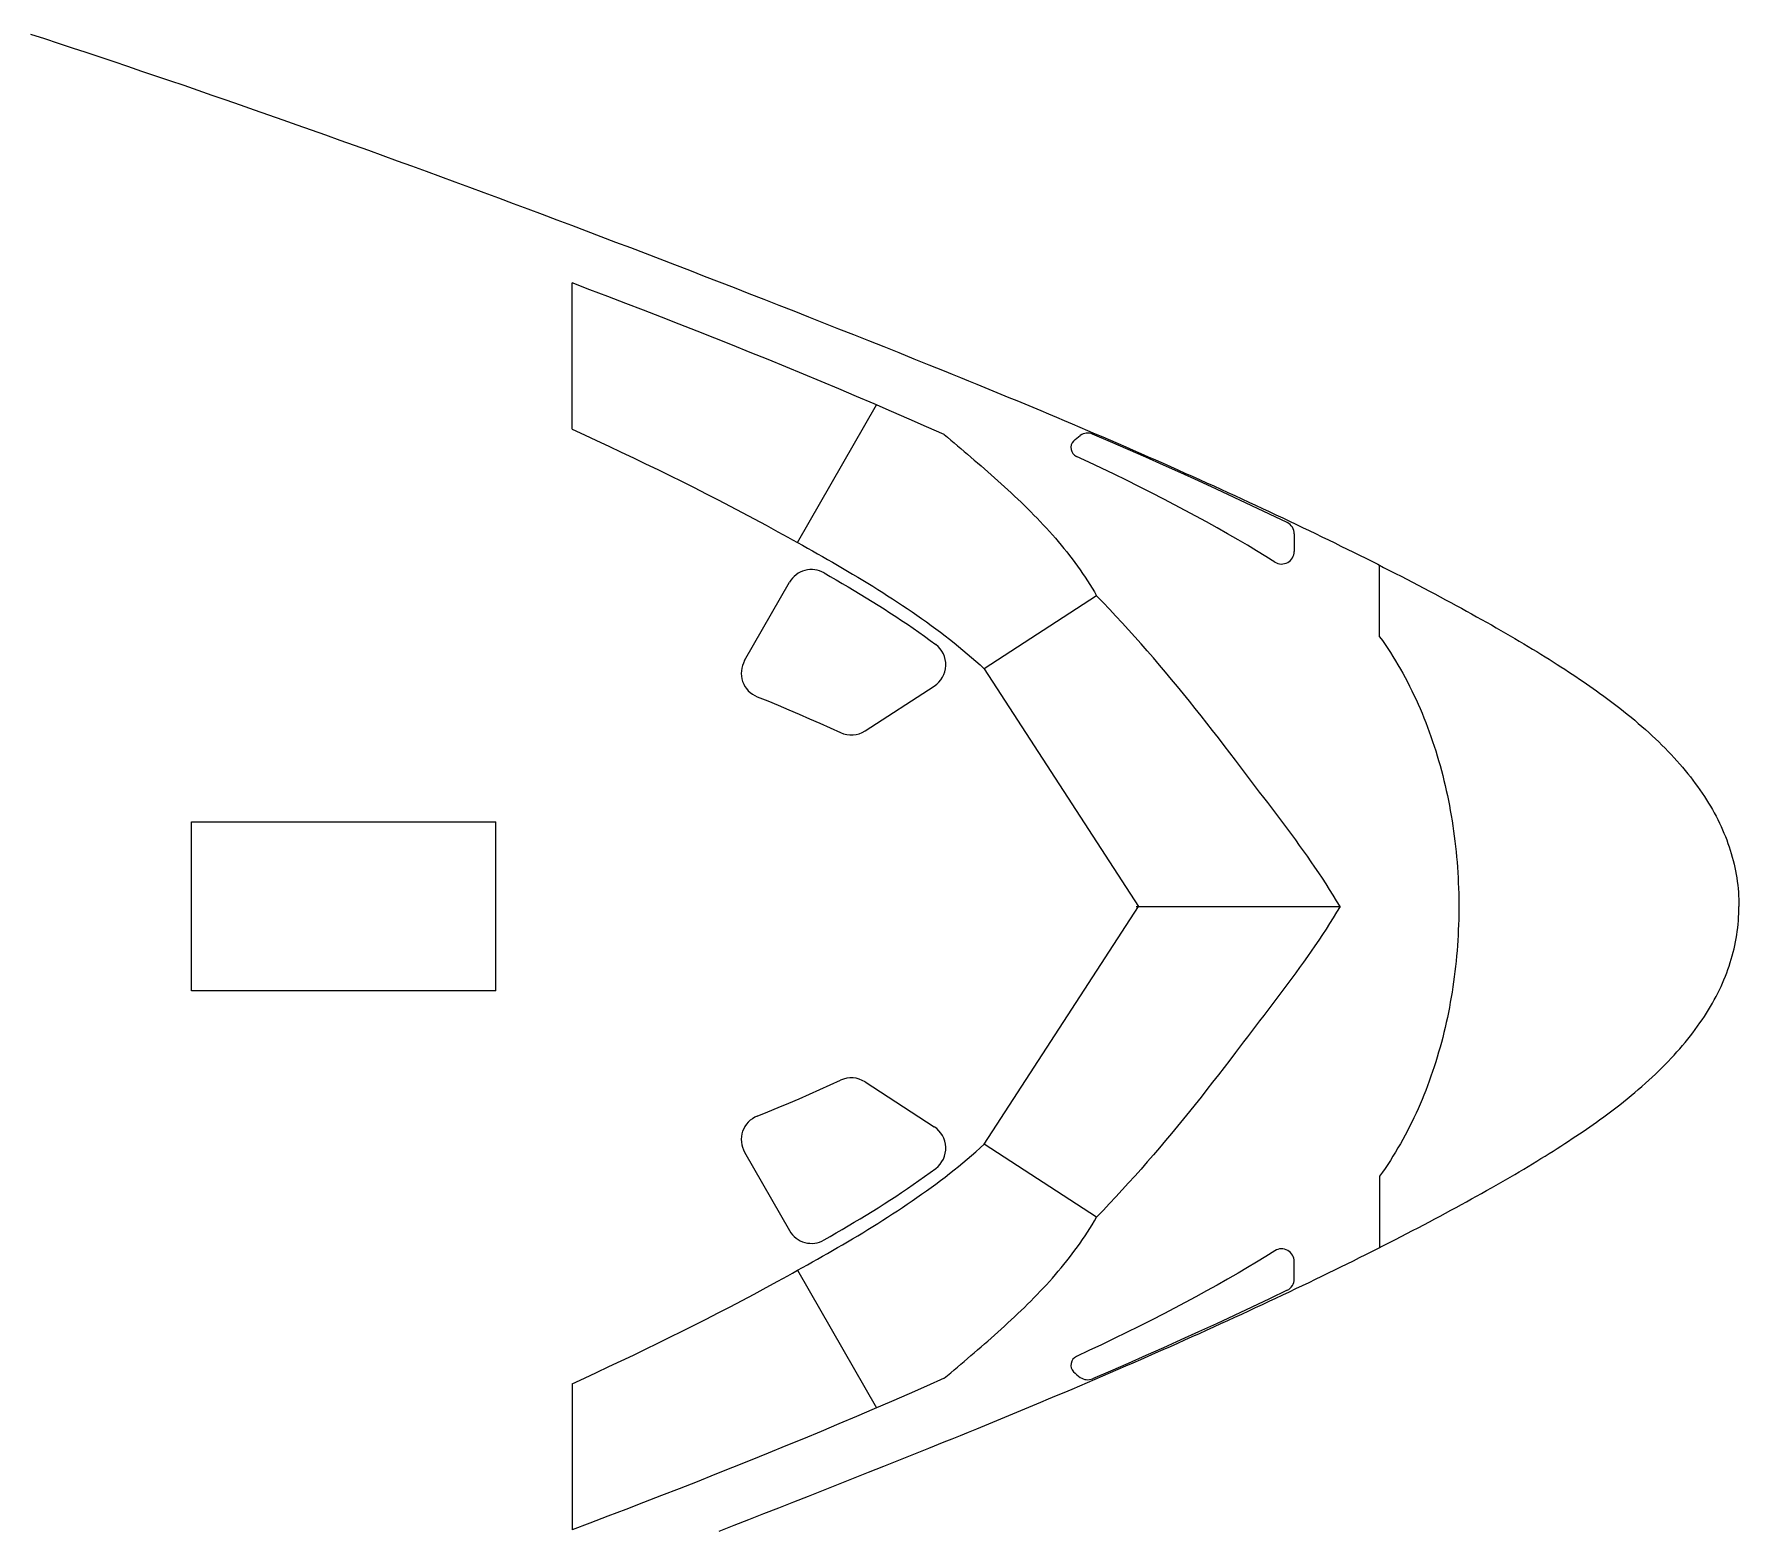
# Model space of a CAD drawing. Header units: millimetres. Extents: x -53019 to 0, y -25898 to 25919.
# Drawn here: x -5121 to 0, y -1862 to 2632 of the extents above; entities that cross this region are included whole.
import ezdxf

# ---------------------------------------------------------------- set-up
doc = ezdxf.new("R2010")
doc.units = ezdxf.units.MM
doc.layers.add('ceco.net 193', color=7, linetype='Continuous', lineweight=5)

msp = doc.modelspace()

# ---------------------------------------------------------------- linework, layer by layer
at = {"layer": 'ceco.net 193', "linetype": 'Continuous'}
for p, q in [((-3505.0984, 1444.67326), (-3505.10602, 1883.90276)), ((-2827.67024, 1103.93734), (-2590.69332, 1517.75414)), ((-1335.5574, 1129.84534), (-1335.5574, 1077.66866)), ((-1079.3984, 821.1947), (-1079.3984, 1035.8247)), ((-2986.7987, 749.40414), (-2851.96026, 984.85706)), ((-2624.84362, 538.099), (-2417.12242, 672.98824)), ((-4648.0984, 264.7823), (-3733.6984, 264.7823)), ((-4648.0984, -243.2177), (-4648.0984, 264.7823)), ((-3733.6984, -243.2177), (-3733.6984, 264.7823)), ((-2267.10494, -703.41236), (-1803.2984, 10.7823)), ((-1810.17672, 10.7823), (-1198.0037, 10.7823)), ((-3733.6984, -243.2177), (-4648.0984, -243.2177)), ((-2624.84362, -516.5344), (-2417.12242, -651.4211)), ((-1929.5872, -922.5915), (-2267.10494, -703.41236)), ((-2986.7987, -727.83954), (-2851.96026, -963.28992)), ((-1079.3984, -799.6301), (-1079.3984, -1014.25756)), ((-1335.5574, -1108.28074), (-1335.5574, -1056.10406)), ((-2827.67024, -1082.37274), (-2590.69332, -1496.18954)), ((-3505.0984, -1423.10866), (-3505.10602, -1862.33816))]:
    msp.add_line(p, q, dxfattribs=at)
for points in [[(-5131.87696, 2631.7448), (-5090.42924, 2618.19644), (-5048.90024, 2604.55918), (-5007.29504, 2590.83048), (-4965.61872, 2577.0078), (-4923.8662, 2563.09876), (-4882.04002, 2549.10336), (-4840.13764, 2535.01906), (-4798.1616, 2520.84332), (-4756.1119, 2506.5863), (-4713.986, 2492.23784), (-4671.79406, 2477.8081), (-4629.52592, 2463.28946), (-4587.19174, 2448.687), (-4544.78136, 2433.99564), (-4502.30494, 2419.22554), (-4459.75232, 2404.36654), (-4417.13112, 2389.42118), (-4374.44134, 2374.40216), (-4331.68552, 2359.29678), (-4288.85858, 2344.11012), (-4245.96052, 2328.8371), (-4202.99896, 2313.48788), (-4159.96882, 2298.05992), (-4116.86502, 2282.55068), (-4073.69772, 2266.9627), (-4030.46946, 2251.2909), (-3987.17262, 2235.54036), (-3943.8072, 2219.71362), (-3900.37574, 2203.80814), (-3856.88078, 2187.829), (-3813.32232, 2171.77366), (-3769.69782, 2155.63704), (-3726.01744, 2139.4293), (-3682.26086, 2123.14282), (-3638.4484, 2106.78014), (-3594.57498, 2090.34634), (-3550.63552, 2073.83126), (-3506.63764, 2057.25014), (-3462.57118, 2040.59282), (-3418.45138, 2023.86184), (-3374.26808, 2007.0572), (-3330.02128, 1990.18398), (-3285.71352, 1973.2371), (-3241.35242, 1956.22164), (-3196.92528, 1939.12998), (-3152.4448, 1921.97228), (-3107.90082, 1904.746), (-3063.3035, 1887.44352), (-3018.64268, 1870.08008), (-2973.92598, 1852.64298), (-2929.1534, 1835.1373), (-2884.31986, 1817.56304), (-2839.4279, 1799.9202), (-2794.48768, 1782.2164), (-2749.4865, 1764.4364), (-2704.42944, 1746.59544), (-2659.3165, 1728.68844), (-2614.15276, 1710.7154), (-2568.92806, 1692.67632), (-2523.65256, 1674.57628), (-2478.32118, 1656.40766), (-2432.93646, 1638.17554), (-2387.4984, 1619.88246)], [(-2387.50602, 1428.60522), (-2440.01036, 1451.92242), (-2492.60868, 1475.0415), (-2545.30098, 1497.97262), (-2598.07202, 1520.72594), (-2650.93196, 1543.2913), (-2703.87064, 1565.68902), (-2756.88552, 1587.91402), (-2809.97406, 1609.97138), (-2863.12864, 1631.8738), (-2916.34672, 1653.6162), (-2969.63338, 1675.20874), (-3022.97592, 1696.65904), (-3076.36926, 1717.96456), (-3129.82356, 1739.13038), (-3183.31342, 1760.17174), (-3236.85662, 1781.08102), (-3290.44046, 1801.87346), (-3344.05478, 1822.54144), (-3397.7072, 1843.10528), (-3451.3901, 1863.55736), (-3505.10602, 1883.90276)], [(-2387.4984, 1619.88246), (-2362.90612, 1609.94852), (-2338.37988, 1600.01204), (-2313.92222, 1590.0781), (-2289.54076, 1580.13908), (-2265.22534, 1570.19244), (-2240.9912, 1560.25088), (-2216.83072, 1550.30424), (-2192.75152, 1540.3576), (-2168.74598, 1530.41096), (-2144.82172, 1520.46432), (-2120.98636, 1510.51768), (-2097.22974, 1500.57612), (-2073.55948, 1490.64218), (-2049.9832, 1480.70316), (-2026.48566, 1470.7743), (-2003.0821, 1460.84544), (-1979.77252, 1450.93182), (-1956.55438, 1441.01566), (-1933.43022, 1431.10458), (-1910.40512, 1421.20874), (-1887.48162, 1411.31036), (-1864.64702, 1401.4323), (-1841.92164, 1391.55424), (-1819.29786, 1381.69396), (-1796.77568, 1371.8413), (-1774.35764, 1361.99372), (-1752.04628, 1352.16392), (-1729.84668, 1342.34936), (-1707.75884, 1332.54496), (-1685.77514, 1322.75326), (-1663.91082, 1312.97934), (-1642.15572, 1303.21812), (-1620.52, 1293.4696), (-1598.99604, 1283.7414), (-1577.59654, 1274.03098), (-1556.31388, 1264.33834), (-1535.14806, 1254.66348), (-1514.1067, 1245.00132), (-1493.19742, 1235.36456), (-1472.40498, 1225.7532), (-1451.74208, 1216.15454), (-1431.20364, 1206.57874), (-1410.79728, 1197.03088), (-1390.52554, 1187.49826), (-1370.37826, 1177.99104), (-1350.3656, 1168.51176), (-1330.4901, 1159.0528), (-1310.75176, 1149.62178), (-1291.15058, 1140.21362), (-1271.68656, 1130.8334), (-1252.35716, 1121.48112), (-1233.17508, 1112.15424), (-1214.1327, 1102.85784), (-1195.23764, 1093.58684), (-1176.48482, 1084.34886), (-1157.87424, 1075.13882), (-1139.41352, 1065.9618), (-1121.10266, 1056.81526), (-1102.93912, 1047.6992), (-1084.93052, 1038.62124), (-1067.07178, 1029.56614), (-1049.36036, 1020.55676), (-1031.8115, 1011.57024), (-1014.4125, 1002.62944), (-997.17098, 993.71912), (-980.08694, 984.83928), (-963.16546, 976.00262), (-946.404, 967.20152), (-929.79748, 958.43852), (-913.35606, 949.71362), (-897.07974, 941.02682), (-880.96852, 932.3832), (-865.01986, 923.77514), (-849.2363, 915.20518), (-833.62292, 906.68602), (-818.17464, 898.20242), (-802.90162, 889.762), (-787.79624, 881.35968), (-772.85596, 873.00562), (-758.09094, 864.69728), (-743.50626, 856.42958), (-729.08922, 848.2076), (-714.84998, 840.03388), (-700.786, 831.90588), (-686.90236, 823.81852), (-673.19144, 815.78704), (-659.66086, 807.79366), (-646.31062, 799.85616), (-633.1458, 791.96184), (-620.1537, 784.12594), (-607.34702, 776.33068), (-594.7283, 768.5913), (-582.28992, 760.90018), (-570.03442, 753.2624), (-557.96688, 745.67034), (-546.0873, 738.1367), (-534.3906, 730.65132), (-522.88186, 723.22436), (-511.56362, 715.84312), (-500.43842, 708.52538), (-489.50118, 701.25844), (-478.75444, 694.04738), (-468.20074, 686.88966), (-457.83246, 679.79036), (-447.6623, 672.7444), (-437.68264, 665.75686), (-427.90364, 658.83028), (-418.31768, 651.95196)], [(-3505.0984, 1444.67326), (-3468.14648, 1427.71368), (-3431.25044, 1410.63472), (-3394.40774, 1393.43384), (-3357.62854, 1376.0958), (-3320.91792, 1358.62568), (-3284.2708, 1341.02094), (-3247.70242, 1323.26634), (-3211.20008, 1305.36442), (-3174.78918, 1287.30756), (-3138.4494, 1269.08814), (-3102.2036, 1250.70616), (-3066.04416, 1232.154), (-3029.9787, 1213.43166), (-2994.00468, 1194.5239), (-2958.13734, 1175.43834), (-2922.37668, 1156.1572), (-2886.71762, 1136.68048)], [(-2387.50602, 1428.60522), (-2377.57716, 1420.22322), (-2367.60004, 1411.8082), (-2357.57974, 1403.35508), (-2347.53404, 1394.8664), (-2337.45024, 1386.33962), (-2327.34104, 1377.76966), (-2317.2166, 1369.1616), (-2307.0693, 1360.51036), (-2296.91946, 1351.81848), (-2286.75438, 1343.08088), (-2276.59184, 1334.29248), (-2266.43438, 1325.46344), (-2256.282, 1316.58868), (-2246.14486, 1307.65804), (-2236.02296, 1298.67914), (-2225.92138, 1289.64944), (-2215.85028, 1280.57148), (-2205.8122, 1271.43764), (-2195.80968, 1262.24792), (-2185.84272, 1253.00232), (-2175.9291, 1243.70592), (-2166.0612, 1234.34348), (-2156.25172, 1224.92262), (-2146.49812, 1215.44842), (-2136.81056, 1205.91072), (-2127.19412, 1196.30444), (-2117.6488, 1186.6372), (-2108.1873, 1176.90646), (-2098.80962, 1167.10968), (-2089.51576, 1157.2494), (-2080.31842, 1147.31546), (-2071.22014, 1137.31294), (-2062.22346, 1127.24184), (-2053.33092, 1117.09708), (-2044.55522, 1106.88374), (-2035.89382, 1096.59674), (-2027.35434, 1086.22846), (-2018.93932, 1075.7916), (-2010.66146, 1065.27346), (-2002.51822, 1054.67658), (-1994.51214, 1043.99842), (-1986.65592, 1033.24406), (-1978.94194, 1022.40588), (-1971.38798, 1011.48388), (-1963.99658, 1000.47806), (-1956.7652, 989.39096), (-1949.70908, 978.21496), (-1942.8206, 966.94752), (-1936.10992, 955.5988), (-1929.5872, 944.15864)], [(-1998.41866, 1408.91768), (-1993.71966, 1413.46428), (-1988.82508, 1417.79244), (-1983.74, 1421.91486), (-1978.4568, 1425.83408)], [(-1623.07524, 1289.09826), (-1675.89708, 1313.08602), (-1728.81036, 1336.84264), (-1781.83032, 1360.37574), (-1834.93918, 1383.7031), (-1888.13694, 1406.83488), (-1941.41852, 1429.77108)], [(-1727.67498, 1234.56446), (-1764.82248, 1253.62208), (-1802.07666, 1272.45364), (-1839.45276, 1291.05152), (-1876.93808, 1309.41318), (-1914.54786, 1327.53862), (-1952.2694, 1345.4126), (-1990.1154, 1363.03004)], [(-1357.11946, 1164.1709), (-1410.10894, 1189.58868), (-1463.18986, 1214.79564), (-1516.38254, 1239.7867), (-1569.67682, 1264.56186), (-1623.07524, 1289.09826)], [(-1504.4166, 1112.18472), (-1535.91006, 1130.37874), (-1567.55084, 1148.32638), (-1599.33132, 1166.03018), (-1631.23626, 1183.49776), (-1663.26566, 1200.74436), (-1695.4119, 1217.75982), (-1727.67498, 1234.56446)], [(-2886.71762, 1136.68048), (-2872.07198, 1128.6236), (-2857.35014, 1120.5083), (-2842.56734, 1112.32696), (-2827.72104, 1104.09228), (-2812.82648, 1095.79664), (-2797.8735, 1087.4375), (-2782.8875, 1079.01486), (-2767.86086, 1070.52618), (-2752.81136, 1061.974), (-2737.72884, 1053.35578), (-2722.63616, 1044.66644), (-2707.53078, 1035.91106), (-2692.41778, 1027.0871), (-2677.30478, 1018.18694), (-2662.20448, 1009.22074), (-2647.1118, 1000.18088), (-2632.04198, 991.0699), (-2616.99756, 981.88018), (-2601.98616, 972.6168), (-2587.01032, 963.27722), (-2572.07766, 953.86398), (-2557.1958, 944.36184), (-2542.36728, 934.78858), (-2527.60226, 925.13404), (-2512.9109, 915.39822), (-2498.29066, 905.5735), (-2483.74916, 895.67258), (-2469.2991, 885.68022), (-2454.93794, 875.60404), (-2440.67584, 865.44658), (-2426.52296, 855.19768), (-2412.47676, 844.85988), (-2398.54994, 834.4281), (-2384.74504, 823.9125), (-2371.07222, 813.2953), (-2357.54164, 802.59174), (-2344.1406, 791.79674), (-2330.8945, 780.90522), (-2317.80334, 769.91718), (-2304.87474, 758.83008), (-2292.10616, 747.64392), (-2279.51792, 736.36378), (-2267.10494, 724.97696)], [(-1393.89104, 1045.38526), (-1421.3205, 1062.41596), (-1448.88458, 1079.22568), (-1476.58582, 1095.81442), (-1504.4166, 1112.18472)], [(-2747.70596, 1012.95962), (-2729.56274, 1002.44402), (-2711.4373, 991.8827), (-2693.33472, 981.26042), (-2675.26516, 970.57464), (-2657.23116, 959.8152), (-2639.24796, 948.9821), (-2621.31556, 938.05756), (-2603.4365, 927.04412), (-2585.62602, 915.93162), (-2567.89174, 904.70736), (-2550.23112, 893.37134), (-2532.66194, 881.91086), (-2515.18674, 870.32846), (-2497.81822, 858.60636), (-2480.55384, 846.74456), (-2463.40122, 834.72528), (-2446.38068, 822.55868), (-2429.48206, 810.22444), (-2412.72568, 797.7251)], [(-1929.5872, 944.15864), (-2267.10494, 724.97696), (-1803.2984, 10.7823)], [(-1512.46332, 449.85178), (-1529.44322, 472.24188), (-1546.50948, 494.58626), (-1563.65448, 516.87984), (-1580.88838, 539.11754), (-1598.22134, 561.29174), (-1615.64066, 583.3999), (-1633.16412, 605.43186), (-1650.78156, 627.39524), (-1668.51076, 649.2748), (-1686.34664, 671.06546), (-1704.29682, 692.76214), (-1722.35622, 714.36738), (-1740.53754, 735.86848), (-1758.84332, 757.26036), (-1777.26594, 778.54302), (-1795.82826, 799.70884), (-1814.5125, 820.7502), (-1833.33898, 841.66456), (-1852.295, 862.44684), (-1871.40088, 883.08942), (-1890.64392, 903.58976), (-1910.03936, 923.94786), (-1929.5872, 944.14594)], [(-1079.3984, 821.1947), (-1071.03926, 809.52594), (-1062.83506, 797.70478), (-1054.78072, 785.75662), (-1046.8737, 773.65606), (-1039.11654, 761.43358), (-1031.5067, 749.06886), (-1024.04672, 736.57968), (-1016.7366, 723.96096), (-1009.5738, 711.21778), (-1002.56086, 698.35014), (-995.69524, 685.36566), (-988.97948, 672.2618), (-982.41866, 659.0411), (-976.00008, 645.70864), (-969.73898, 632.2695), (-963.61758, 618.72114), (-957.65112, 605.0661), (-951.82944, 591.312), (-946.16016, 577.45884), (-940.64328, 563.5117), (-935.27118, 549.4655), (-930.05148, 535.33294), (-924.9791, 521.10894), (-920.05404, 506.79604), (-915.27884, 492.39678), (-910.6535, 477.92386), (-906.17548, 463.36966), (-901.84732, 448.73418), (-897.66902, 434.03266), (-893.64312, 419.25494), (-889.762, 404.41372), (-886.03582, 389.50138), (-882.44934, 374.53062), (-879.02034, 359.49382), (-875.7412, 344.40622), (-872.60176, 329.25766), (-869.6198, 314.0583), (-866.78516, 298.80814), (-864.10038, 283.50972), (-861.56546, 268.16812), (-859.17786, 252.77826), (-856.93758, 237.35538), (-854.8497, 221.88932), (-852.90914, 206.39278), (-851.12098, 190.86576), (-849.4776, 175.30572), (-847.98408, 159.7152), (-846.6455, 144.1069), (-845.44916, 128.46812), (-844.40522, 112.81664), (-843.51368, 97.14738), (-842.76184, 81.46288), (-842.16748, 65.76822), (-841.72044, 50.06848), (-841.42326, 34.3535), (-841.2734, 18.63852), (-841.2734, 2.92608), (-841.42326, -12.7889), (-841.72044, -28.50134), (-842.16748, -44.20362), (-842.76184, -59.89828), (-843.51368, -75.58786), (-844.40522, -91.25204), (-845.44916, -106.9086), (-846.6455, -122.5423), (-847.98408, -138.1506), (-849.4776, -153.74112), (-851.12098, -169.29862), (-852.90914, -184.82564), (-854.8497, -200.32472), (-856.93758, -215.78824), (-859.17786, -231.21874), (-861.56546, -246.60352), (-864.10038, -261.94512), (-866.78516, -277.24354), (-869.6198, -292.49116), (-872.60176, -307.69052), (-875.7412, -322.83908), (-879.02034, -337.9343), (-882.44934, -352.96602), (-886.03582, -367.93424), (-889.762, -382.84912), (-893.64312, -397.6878), (-897.66902, -412.46552), (-901.84732, -427.16958), (-906.17548, -441.80252), (-910.6535, -456.35672), (-915.27884, -470.83726), (-920.05404, -485.23144), (-924.9791, -499.5418), (-930.05148, -513.76834), (-935.27118, -527.9009), (-940.64328, -541.9471), (-946.16016, -555.89932), (-951.82944, -569.75248), (-957.65112, -583.5015), (-963.61758, -597.154), (-969.73898, -610.7049), (-976.00008, -624.1415), (-982.41866, -637.4765), (-988.97948, -650.6972), (-995.69524, -663.79852), (-1002.56086, -676.78554), (-1009.5738, -689.65064), (-1016.7366, -702.39636), (-1024.04672, -715.01508), (-1031.5067, -727.50426), (-1039.11654, -739.86898), (-1046.8737, -752.09654), (-1054.78072, -764.18948), (-1062.83506, -776.14018), (-1071.03926, -787.9588), (-1079.3984, -799.6301)], [(-2949.0289, 640.8039), (-2917.39574, 628.01754), (-2885.84386, 615.03814), (-2854.37326, 601.86062), (-2822.98902, 588.48498), (-2791.69114, 574.9036), (-2760.48724, 561.1114), (-2729.3824, 547.09822), (-2698.37662, 532.8666)], [(-418.31768, 651.95196), (-405.92756, 642.95528), (-393.71016, 633.92558), (-381.66294, 624.87302), (-369.78082, 615.79506), (-358.07396, 606.6917), (-346.5322, 597.56802), (-335.17332, 588.4164), (-323.97954, 579.23684), (-312.9661, 570.03442), (-302.12538, 560.80914), (-291.465, 551.55592), (-280.9875, 542.27984), (-270.68018, 532.97074), (-260.5532, 523.63878), (-250.61418, 514.28142), (-240.85296, 504.89866), (-231.27716, 495.4905), (-221.8817, 486.05186), (-212.6742, 476.59036), (-203.6445, 467.10346), (-194.80784, 457.58354), (-186.15914, 448.04076), (-177.6984, 438.47258), (-169.42054, 428.87138), (-161.3408, 419.24224), (-153.44648, 409.59278), (-145.7452, 399.90522), (-138.23442, 390.20242), (-130.9116, 380.4666), (-123.79198, 370.69776), (-116.86032, 360.90606), (-110.12424, 351.08388), (-103.58374, 341.2363), (-97.23374, 331.35824), (-91.08694, 321.45478), (-85.13572, 311.52084), (-79.38008, 301.55642), (-73.82256, 291.5666), (-68.4657, 281.54376), (-63.30696, 271.49298), (-58.34634, 261.4168), (-53.58892, 251.3076), (-49.02454, 241.17554), (-44.67098, 231.01046), (-40.51046, 220.81744), (-36.55568, 210.5914), (-32.8041, 200.33996), (-29.25064, 190.05804), (-25.8953, 179.74564), (-22.75078, 169.40784), (-19.80438, 159.03956), (-17.06372, 148.6408), (-14.52118, 138.21156), (-12.18438, 127.75438), (-10.05078, 117.26926), (-8.12292, 106.75112), (-6.39318, 96.20504), (-4.87172, 85.63102), (-3.55092, 75.02652), (-2.43586, 64.39154), (-1.524, 53.73116), (-0.81026, 43.03522), (-0.30226, 32.31388), (0, 21.55952), (0.1016, 10.7823)], [(-1198.0037, 10.7823), (-1208.29832, 27.93492), (-1218.77074, 44.9707), (-1229.41334, 61.90488), (-1240.20834, 78.73492), (-1251.1532, 95.47352), (-1262.2403, 112.1156), (-1273.45948, 128.67894), (-1284.80058, 145.15592), (-1296.26106, 161.55924), (-1307.82568, 177.89144), (-1319.48428, 194.16268), (-1331.23432, 210.37296), (-1343.06818, 226.52736), (-1354.97316, 242.6335), (-1366.94164, 258.69392), (-1378.966, 274.71116), (-1391.03862, 290.703), (-1403.14934, 306.65928), (-1415.28546, 322.59524), (-1427.44698, 338.51596), (-1439.62628, 354.41382), (-1451.80558, 370.31422), (-1463.97726, 386.207), (-1476.13878, 402.10232), (-1488.27998, 418.00018), (-1500.3907, 433.9209), (-1512.46332, 449.85178)], [(-1198.0037, 10.7823), (-1208.29832, -6.37032), (-1218.77074, -23.40356), (-1229.41334, -40.34028), (-1240.20834, -57.17032), (-1251.1532, -73.90638), (-1262.2403, -90.551), (-1273.45948, -107.11434), (-1284.80058, -123.59132), (-1296.26106, -139.9921), (-1307.82568, -156.32684), (-1319.48428, -172.59808), (-1331.23432, -188.80836), (-1343.06818, -204.96276), (-1354.97316, -221.06636), (-1366.94164, -237.12678), (-1378.966, -253.14402), (-1391.03862, -269.1384), (-1403.14934, -285.09468), (-1415.28546, -301.03064), (-1427.44698, -316.94882), (-1439.62628, -332.84922), (-1451.80558, -348.74962), (-1463.97726, -364.6424), (-1476.13878, -380.53518), (-1488.27998, -396.43558), (-1500.3907, -412.35376), (-1512.46332, -428.28464)], [(-418.31768, -630.38736), (-405.92756, -621.38814), (-393.71016, -612.36098), (-381.66294, -603.30588), (-369.78082, -594.22792), (-358.07396, -585.13218), (-346.5322, -576.00342), (-335.17332, -566.84926), (-323.97954, -557.67224), (-312.9661, -548.46982), (-302.12538, -539.242), (-291.465, -529.99132), (-280.9875, -520.7127), (-270.68018, -511.40614), (-260.5532, -502.07164), (-250.61418, -492.7219), (-240.85296, -483.33152), (-231.27716, -473.9259), (-221.8817, -464.48726), (-212.6742, -455.02322), (-203.6445, -445.53632), (-194.80784, -436.01894), (-186.15914, -426.47362), (-177.6984, -416.90544), (-169.42054, -407.30678), (-161.3408, -397.6751), (-153.44648, -388.02564), (-145.7452, -378.34062), (-138.23442, -368.63528), (-130.9116, -358.89946), (-123.79198, -349.13316), (-116.86032, -339.34146), (-110.12424, -329.51928), (-103.58374, -319.6717), (-97.23374, -309.79364), (-91.08694, -299.89018), (-85.13572, -289.95624), (-79.38008, -279.98928), (-73.82256, -269.99946), (-68.4657, -259.97916), (-63.30696, -249.92584), (-58.34634, -239.84966), (-53.58892, -229.743), (-49.02454, -219.6084), (-44.67098, -209.44586), (-40.51046, -199.2503), (-36.55568, -189.02426), (-32.8041, -178.77536), (-29.25064, -168.49344), (-25.8953, -158.18104), (-22.75078, -147.84324), (-19.80438, -137.47496), (-17.06372, -127.0762), (-14.52118, -116.64442), (-12.18438, -106.18978), (-10.05078, -95.70466), (-8.12292, -85.18652), (-6.39318, -74.6379), (-4.87172, -64.06642), (-3.55092, -53.46192), (-2.43586, -42.82694), (-1.524, -32.16656), (-0.81026, -21.47062), (-0.30226, -10.74674), (0, 0), (0.1016, 10.7823)], [(-1512.46332, -428.28464), (-1529.44322, -450.67728), (-1546.50948, -473.01912), (-1563.65448, -495.3127), (-1580.88838, -517.5504), (-1598.22134, -539.72714), (-1615.64066, -561.83276), (-1633.16412, -583.86726), (-1650.78156, -605.83064), (-1668.51076, -627.70766), (-1686.34664, -649.49832), (-1704.29682, -671.19754), (-1722.35622, -692.80278), (-1740.53754, -714.30134), (-1758.84332, -735.69576), (-1777.26594, -756.97842), (-1795.82826, -778.1417), (-1814.5125, -799.18306), (-1833.33898, -820.09996), (-1852.295, -840.8797), (-1871.40088, -861.52482), (-1890.64392, -882.02516), (-1910.03936, -902.38326), (-1929.5872, -922.58642)], [(-2949.0289, -619.23676), (-2917.39574, -606.4504), (-2885.84386, -593.471), (-2854.37326, -580.29348), (-2822.98902, -566.91784), (-2791.69114, -553.33646), (-2760.48724, -539.5468), (-2729.3824, -525.53108), (-2698.37662, -511.29946)], [(-2387.4984, -1598.31532), (-2362.90612, -1588.38138), (-2338.37988, -1578.44744), (-2313.92222, -1568.5135), (-2289.54076, -1558.57194), (-2265.22534, -1548.6253), (-2240.9912, -1538.68628), (-2216.83072, -1528.73964), (-2192.75152, -1518.793), (-2168.74598, -1508.84636), (-2144.82172, -1498.89972), (-2120.98636, -1488.95816), (-2097.22974, -1479.01152), (-2073.55948, -1469.07758), (-2049.9832, -1459.14364), (-2026.48566, -1449.2097), (-2003.0821, -1439.28084), (-1979.77252, -1429.36468), (-1956.55438, -1419.44852), (-1933.43022, -1409.53998), (-1910.40512, -1399.6416), (-1887.48162, -1389.74576), (-1864.64702, -1379.8677), (-1841.92164, -1369.98964), (-1819.29786, -1360.12936), (-1796.77568, -1350.27416), (-1774.35764, -1340.42658), (-1752.04628, -1330.59932), (-1729.84668, -1320.78222), (-1707.75884, -1310.97782), (-1685.77514, -1301.18612), (-1663.91082, -1291.41474), (-1642.15572, -1281.65352), (-1620.52, -1271.905), (-1598.99604, -1262.17426), (-1577.59654, -1252.46384), (-1556.31388, -1242.7712), (-1535.14806, -1233.09888), (-1514.1067, -1223.43672), (-1493.19742, -1213.79996), (-1472.40498, -1204.1886), (-1451.74208, -1194.5874), (-1431.20364, -1185.01414), (-1410.79728, -1175.46374), (-1390.52554, -1165.93366), (-1370.37826, -1156.42644), (-1350.3656, -1146.94462), (-1330.4901, -1137.4882), (-1310.75176, -1128.05718), (-1291.15058, -1118.64902), (-1271.68656, -1109.26626), (-1252.35716, -1099.91398), (-1233.17508, -1090.58964), (-1214.1327, -1081.29324), (-1195.23764, -1072.02224), (-1176.48482, -1062.78172), (-1157.87424, -1053.57422), (-1139.41352, -1044.3972), (-1121.10266, -1035.25066), (-1102.93912, -1026.1346), (-1084.93052, -1017.0541), (-1067.07178, -1008.00154), (-1049.36036, -998.99216), (-1031.8115, -990.00564), (-1014.4125, -981.0623), (-997.17098, -972.15198), (-980.08694, -963.27214), (-963.16546, -954.43548), (-946.404, -945.63692), (-929.79748, -936.87392), (-913.35606, -928.14902), (-897.07974, -919.46222), (-880.96852, -910.81606), (-865.01986, -902.21054), (-849.2363, -893.64058), (-833.62292, -885.11888), (-818.17464, -876.63528), (-802.90162, -868.19486), (-787.79624, -859.79254), (-772.85596, -851.44102), (-758.09094, -843.13014), (-743.50626, -834.86498), (-729.08922, -826.643), (-714.84998, -818.46928), (-700.786, -810.33874), (-686.90236, -802.25392), (-673.19144, -794.22244), (-659.66086, -786.22906), (-646.31062, -778.29156), (-633.1458, -770.40232), (-620.1537, -762.5588), (-607.34702, -754.76354), (-594.7283, -747.02416), (-582.28992, -739.33558), (-570.03442, -731.69526), (-557.96688, -724.10574), (-546.0873, -716.5721), (-534.3906, -709.08672), (-522.88186, -701.65722), (-511.56362, -694.27852), (-500.43842, -686.96078), (-489.50118, -679.69384), (-478.75444, -672.48024), (-468.20074, -665.32506), (-457.83246, -658.22322), (-447.6623, -651.1798), (-437.68264, -644.19226), (-427.90364, -637.26314), (-418.31768, -630.38736)], [(-2886.71762, -1115.11334), (-2872.07198, -1107.059), (-2857.35014, -1098.94116), (-2842.56734, -1090.76744), (-2827.72104, -1082.52768), (-2812.82648, -1074.2295), (-2797.8735, -1065.87036), (-2782.8875, -1057.45026), (-2767.86086, -1048.95904), (-2752.81136, -1040.4094), (-2737.72884, -1031.78864), (-2722.63616, -1023.10184), (-2707.53078, -1014.34646), (-2692.41778, -1005.51996), (-2677.30478, -996.62234), (-2662.20448, -987.65614), (-2647.1118, -978.61374), (-2632.04198, -969.5053), (-2616.99756, -960.31558), (-2601.98616, -951.04966), (-2587.01032, -941.71008), (-2572.07766, -932.29684), (-2557.1958, -922.79724), (-2542.36728, -913.22398), (-2527.60226, -903.5669), (-2512.9109, -893.83108), (-2498.29066, -884.0089), (-2483.74916, -874.10544), (-2469.2991, -864.11562), (-2454.93794, -854.03944), (-2440.67584, -843.88198), (-2426.52296, -833.63054), (-2412.47676, -823.29274), (-2398.54994, -812.8635), (-2384.74504, -802.34536), (-2371.07222, -791.72816), (-2357.54164, -781.02714), (-2344.1406, -770.2296), (-2330.8945, -759.34062), (-2317.80334, -748.35258), (-2304.87474, -737.26548), (-2292.10616, -726.07678), (-2279.51792, -714.79664), (-2267.10494, -703.41236)], [(-2747.70596, -991.39502), (-2729.56274, -980.8845), (-2711.4373, -970.3181), (-2693.33472, -959.69328), (-2675.26516, -949.01004), (-2657.23116, -938.2506), (-2639.24796, -927.4175), (-2621.31556, -916.49804), (-2603.4365, -905.47698), (-2585.62602, -894.36448), (-2567.89174, -883.14022), (-2550.23112, -871.8042), (-2532.66194, -860.34626), (-2515.18674, -848.76132), (-2497.81822, -837.04176), (-2480.55384, -825.17742), (-2463.40122, -813.16068), (-2446.38068, -800.99408), (-2429.48206, -788.65984), (-2412.72568, -776.15796)], [(-2387.50602, -1407.04062), (-2377.57716, -1398.65608), (-2367.60004, -1390.24106), (-2357.57974, -1381.79048), (-2347.53404, -1373.29926), (-2337.45024, -1364.77248), (-2327.34104, -1356.20252), (-2317.2166, -1347.597), (-2307.0693, -1338.94576), (-2296.91946, -1330.25134), (-2286.75438, -1321.51374), (-2276.59184, -1312.72788), (-2266.43438, -1303.8963), (-2256.282, -1295.02154), (-2246.14486, -1286.09344), (-2236.02296, -1277.11454), (-2225.92138, -1268.08484), (-2215.85028, -1259.00688), (-2205.8122, -1249.87304), (-2195.80968, -1240.68078), (-2185.84272, -1231.43518), (-2175.9291, -1222.14132), (-2166.0612, -1212.77634), (-2156.25172, -1203.35802), (-2146.49812, -1193.88128), (-2136.81056, -1184.34358), (-2127.19412, -1174.7373), (-2117.6488, -1165.07006), (-2108.1873, -1155.34186), (-2098.80962, -1145.54254), (-2089.51576, -1135.6848), (-2080.31842, -1125.74832), (-2071.22014, -1115.7458), (-2062.22346, -1105.67724), (-2053.33092, -1095.53756), (-2044.55522, -1085.3166), (-2035.89382, -1075.0296), (-2027.35434, -1064.66132), (-2018.93932, -1054.22446), (-2010.66146, -1043.70886), (-2002.51822, -1033.10944), (-1994.51214, -1022.43128), (-1986.65592, -1011.67946), (-1978.94194, -1000.83874), (-1971.38798, -989.91928), (-1963.99658, -978.91092), (-1956.7652, -967.82382), (-1949.70908, -956.65036), (-1942.8206, -945.38292), (-1936.10992, -934.0342), (-1929.5872, -922.5915)], [(-1393.89104, -1023.82066), (-1421.3205, -1040.84882), (-1448.88458, -1057.66108), (-1476.58582, -1074.24982), (-1504.4166, -1090.62012)], [(-3505.0984, -1423.10866), (-3468.14648, -1406.14654), (-3431.25044, -1389.07012), (-3394.40774, -1371.8667), (-3357.62854, -1354.52866), (-3320.91792, -1337.06108), (-3284.2708, -1319.45634), (-3247.70242, -1301.70174), (-3211.20008, -1283.79982), (-3174.78918, -1265.74042), (-3138.4494, -1247.521), (-3102.2036, -1229.14156), (-3066.04416, -1210.58686), (-3029.9787, -1191.86706), (-2994.00468, -1172.9593), (-2958.13734, -1153.8712), (-2922.37668, -1134.5926), (-2886.71762, -1115.11334)], [(-1504.4166, -1090.62012), (-1535.91006, -1108.81414), (-1567.55084, -1126.75924), (-1599.33132, -1144.46558), (-1631.23626, -1161.93316), (-1663.26566, -1179.17976), (-1695.4119, -1196.19522), (-1727.67498, -1212.99986)], [(-1357.11946, -1142.60376), (-1410.10894, -1168.02154), (-1463.18986, -1193.23104), (-1516.38254, -1218.2221), (-1569.67682, -1242.99472), (-1623.07524, -1267.53366)], [(-1727.67498, -1212.99986), (-1764.82248, -1232.05494), (-1802.07666, -1250.88904), (-1839.45276, -1269.48692), (-1876.93808, -1287.84858), (-1914.54786, -1305.97402), (-1952.2694, -1323.84546), (-1990.1154, -1341.4629)], [(-1623.07524, -1267.53366), (-1675.89708, -1291.51888), (-1728.81036, -1315.2755), (-1781.83032, -1338.8086), (-1834.93918, -1362.1385), (-1888.13694, -1385.26774), (-1941.41852, -1408.20648)], [(-2387.50602, -1407.04062), (-2440.01036, -1430.35782), (-2492.60868, -1453.47436), (-2545.30098, -1476.40802), (-2598.07202, -1499.1588), (-2650.93196, -1521.72416), (-2703.87064, -1544.12442), (-2756.88552, -1566.34942), (-2809.97406, -1588.40678), (-2863.12864, -1610.3092), (-2916.34672, -1632.04906), (-2969.63338, -1653.6416), (-3022.97592, -1675.0919), (-3076.36926, -1696.39996), (-3129.82356, -1717.56324), (-3183.31342, -1738.6046), (-3236.85662, -1759.51642), (-3290.44046, -1780.30886), (-3344.05478, -1800.97684), (-3397.7072, -1821.53814), (-3451.3901, -1841.99022), (-3505.10602, -1862.33816)], [(-1998.41866, -1387.35308), (-1993.71966, -1391.89714), (-1988.82508, -1396.2253), (-1983.74, -1400.35026), (-1978.4568, -1404.26948)], [(-3063.3035, -1865.87892), (-3018.64268, -1848.51548), (-2973.92598, -1831.07584), (-2929.1534, -1813.57016), (-2884.31986, -1795.9959), (-2839.4279, -1778.3556), (-2794.48768, -1760.64926), (-2749.4865, -1742.8718), (-2704.42944, -1725.03084), (-2659.3165, -1707.12892), (-2614.15276, -1689.1508), (-2568.92806, -1671.11172), (-2523.65256, -1653.00914), (-2478.32118, -1634.84052), (-2432.93646, -1616.6084), (-2387.4984, -1598.31532)]]:
    msp.add_lwpolyline(points, dxfattribs=at)
for centre, radius, start, end in [((-1978.19119, 1388.8817), 28.47246, 135.265564, 245.233931), ((-1956.42507, 1394.75421), 38.1, 66.803858, 125.333819), ((-1373.65755, 1129.84636), 38.1, 0, 64.267992), ((-1373.65755, 1077.6697), 38.1, 237.92595, 0), ((-2785.83801, 946.98619), 76.2, 59.969742, 150.201342), ((-2458.62079, 736.8967), 76.2, 302.999006, 52.964025), ((-2920.6763, 711.53391), 76.2, 150.201314, 248.157192), ((-2666.34143, 602.0088), 76.2, 245.139356, 302.999006), ((-2666.34143, -580.44306), 76.2, 57.000994, 114.860644), ((-2920.6763, -689.96814), 76.2, 111.842808, 209.798686), ((-2458.62079, -715.33095), 76.2, 307.035975, 57.000994), ((-2785.83801, -925.42045), 76.2, 209.798658, 300.030258), ((-1373.65755, -1056.10393), 38.1, 0, 122.07405), ((-1373.65755, -1108.28061), 38.1, 295.732008, 0), ((-1978.19119, -1367.31596), 28.47246, 114.766069, 224.734436), ((-1956.42507, -1373.18847), 38.1, 234.666181, 293.196142)]:
    msp.add_arc(centre, radius, start, end, dxfattribs=at)

doc.saveas('drawing.dxf')
